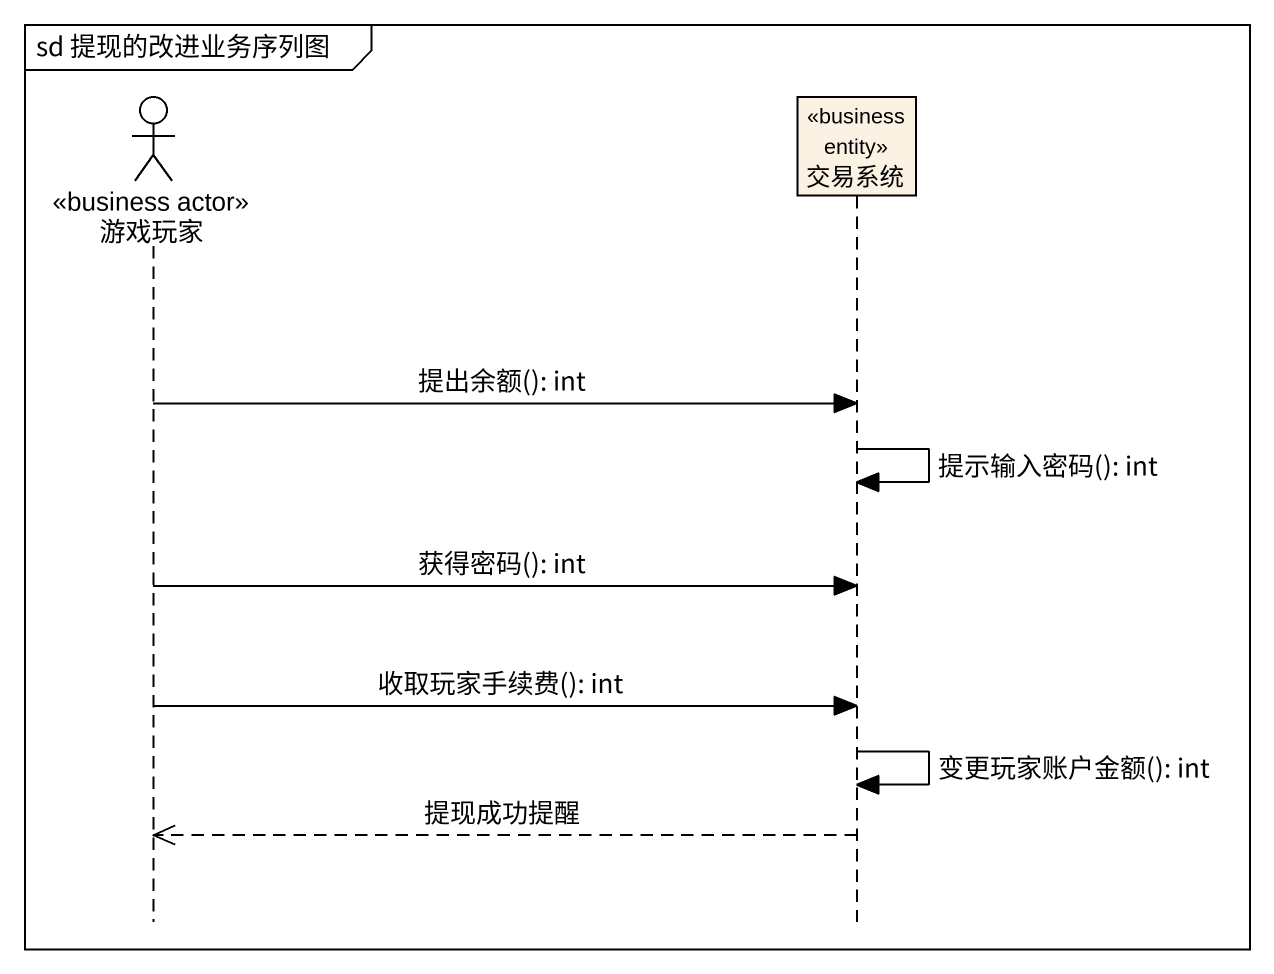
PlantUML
@startuml
mainframe sd 提现的改进业务序列图
hide footbox
actor 游戏玩家 <<business actor>>
participant 交易系统 <<business entity>>

游戏玩家 -> 交易系统 : 提出余额(): int
交易系统 -> 交易系统 : 提示输入密码(): int
游戏玩家 -> 交易系统 : 获得密码(): int
游戏玩家 -> 交易系统 : 收取玩家手续费(): int
交易系统 -> 交易系统 : 变更玩家账户金额(): int
交易系统 -->> 游戏玩家 : 提现成功提醒
@enduml
